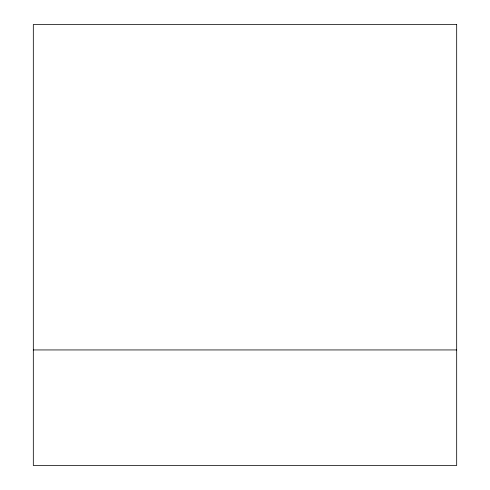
<?xml version="1.0" encoding="UTF-8"?>
<svg xmlns="http://www.w3.org/2000/svg" width="490" height="490" viewBox="0 0 490 490"><rect width="100%" height="100%" fill="white"/><g stroke="black" fill="none" stroke-linecap="round" stroke-linejoin="round"><path stroke-width="0.73" d="M33.32 349.94L456.68 349.94M456.68 24.5L33.32 24.5L33.32 465.5L456.68 465.5L456.68 24.5"/></g></svg>
